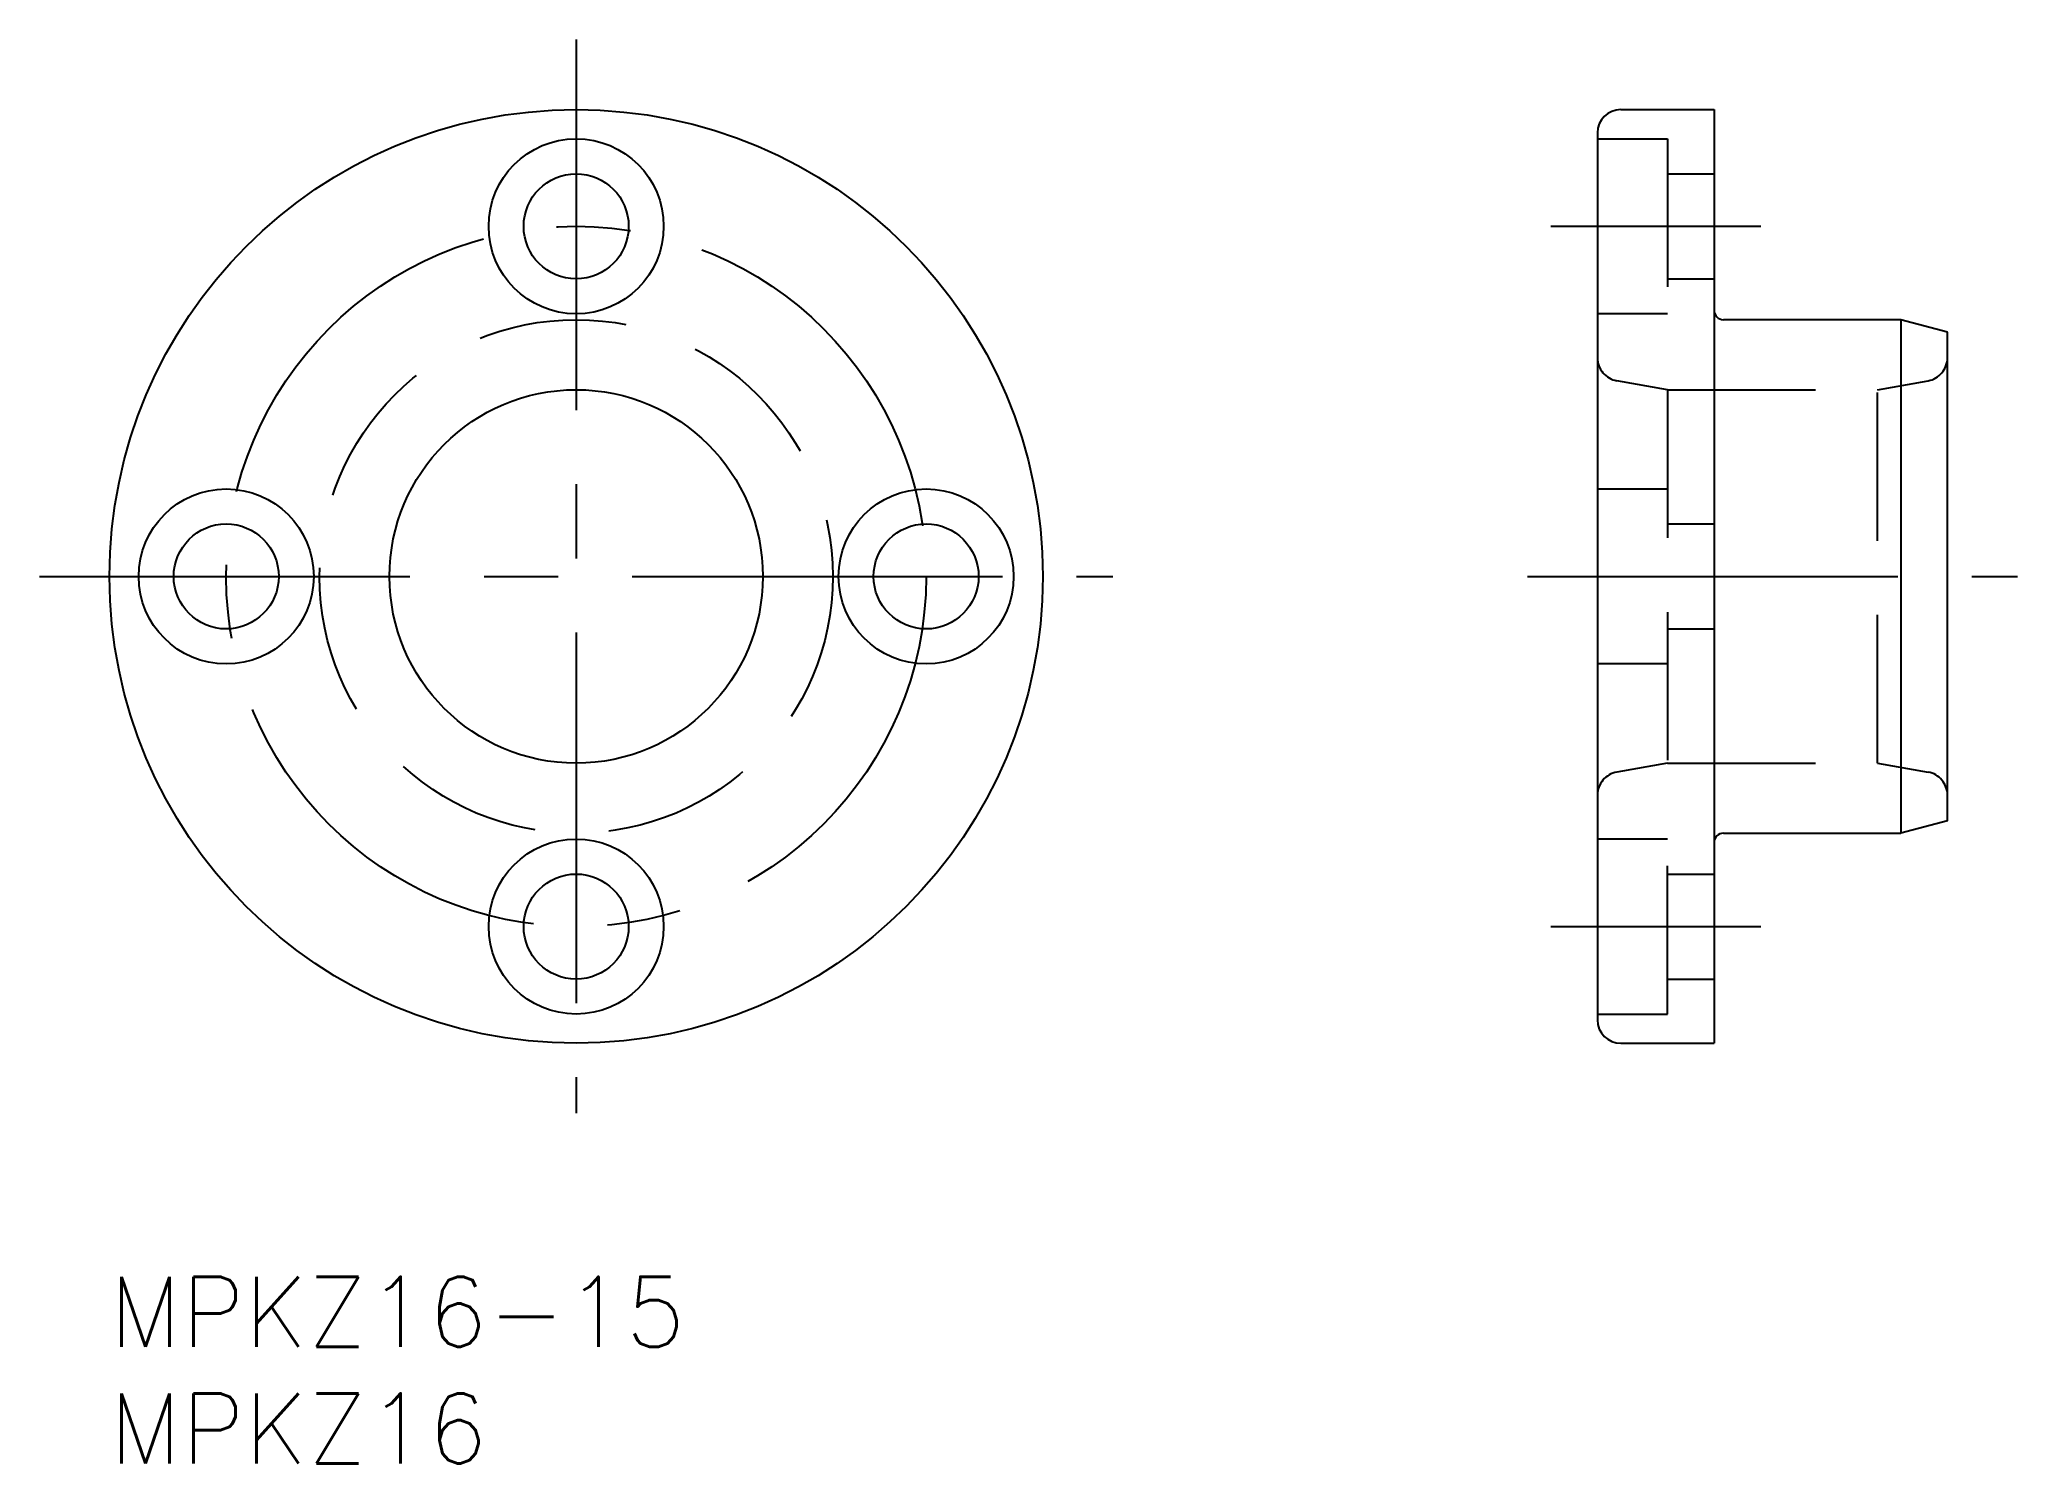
# Model space of a CAD drawing. Extents: x -3 to 81.8, y -8 to 53.
import ezdxf

# ---------------------------------------------------------------- set-up
doc = ezdxf.new("R2010")
doc.units = 0
doc.header["$LTSCALE"] = 0.5
doc.linetypes.add('CENTER', pattern=[50.8, 31.75, -6.35, 6.35, -6.35])
doc.linetypes.add('DASHED', pattern=[19.05, 12.7, -6.35])
for name, color, linetype in [('MSM_CENTER', 1, 'CENTER'), ('MSM_CONTINUOUS', 7, 'CONTINUOUS'), ('MSM_DASHED', 4, 'DASHED'), ('MSM_PART_NUMBER', 7, 'CONTINUOUS')]:
    doc.layers.add(name, color=color, linetype=linetype)
doc.styles.get("Standard").update_dxf_attribs({"font": 'txt.shx', "height": 3, "bigfont": 'bigfont.shx'})

# ---------------------------------------------------------------- blocks, each defined once
blk = doc.blocks.new('*U3')
at = {"layer": 'MSM_PART_NUMBER'}
blk.add_text('MPKZ16-15', height=3, dxfattribs=at).set_placement((0, -3))
blk = doc.blocks.new('*U4')
at = {"layer": 'MSM_PART_NUMBER'}
blk.add_text('MPKZ16', height=3, dxfattribs=at).set_placement((0, -8))

msp = doc.modelspace()

# ---------------------------------------------------------------- linework, layer by layer
at = {"layer": 'MSM_CENTER'}
for p, q in [((20, 53), (20, 7)), ((61.775, 45), (70.775, 45)), ((-3, 30), (43, 30)), ((60.775, 30), (81.775, 30)), ((61.775, 15), (70.775, 15))]:
    msp.add_line(p, q, dxfattribs=at)
msp.add_circle((20, 30), 15, dxfattribs=at)
at = {"layer": 'MSM_CONTINUOUS'}
for p, q in [((64.775, 50), (68.775, 50)), ((68.775, 50), (68.775, 10)), ((63.775, 49), (63.775, 11)), ((76.775, 41), (69.175, 41)), ((76.775, 41), (76.775, 19)), ((78.775, 40.464), (76.775, 41)), ((78.775, 19.536), (78.775, 40.464)), ((78.775, 19.536), (76.775, 19)), ((69.175, 19), (76.775, 19)), ((64.775, 10), (68.775, 10))]:
    msp.add_line(p, q, dxfattribs=at)
for centre, radius in [((20, 30), 20), ((20, 45), 3.75), ((20, 45), 2.25), ((20, 30), 8), ((5, 30), 3.75), ((35, 30), 3.75), ((5, 30), 2.25), ((35, 30), 2.25), ((20, 15), 3.75), ((20, 15), 2.25)]:
    msp.add_circle(centre, radius, dxfattribs=at)
for centre, radius, start, end in [((64.775, 49), 1, 90, 180), ((69.175, 41.4), 0.4, 180, 270), ((69.175, 18.6), 0.4, 90, 180), ((64.775, 11), 1, 180, 270)]:
    msp.add_arc(centre, radius, start, end, dxfattribs=at)
at = {"layer": 'MSM_DASHED'}
for p, q in [((63.775, 48.75), (66.775, 48.75)), ((66.775, 48.75), (66.775, 41.25)), ((66.775, 47.25), (68.775, 47.25)), ((66.775, 42.75), (68.775, 42.75)), ((66.775, 41.25), (63.775, 41.25)), ((66.775, 38), (64.602, 38.383)), ((75.775, 38), (77.949, 38.383)), ((66.775, 38), (75.775, 38)), ((66.775, 38), (66.775, 22)), ((75.775, 22), (75.775, 38)), ((63.775, 33.75), (66.775, 33.75)), ((66.775, 32.25), (68.775, 32.25)), ((66.775, 27.75), (68.775, 27.75)), ((66.775, 26.25), (63.775, 26.25)), ((66.775, 22), (64.602, 21.617)), ((66.775, 22), (75.775, 22)), ((75.775, 22), (77.949, 21.617)), ((66.775, 18.75), (63.775, 18.75)), ((66.775, 11.25), (66.775, 18.75)), ((66.775, 17.25), (68.775, 17.25)), ((66.775, 12.75), (68.775, 12.75)), ((63.775, 11.25), (66.775, 11.25))]:
    msp.add_line(p, q, dxfattribs=at)
msp.add_circle((20, 30), 11, dxfattribs=at)
for centre, start, end in [((64.775, 39.368), 180, 260), ((77.775, 39.368), 280, 0), ((64.775, 20.632), 100, 180), ((77.775, 20.632), 0, 80)]:
    msp.add_arc(centre, 1, start, end, dxfattribs=at)

# ---------------------------------------------------------------- block references
at = {"layer": 'MSM_CONTINUOUS'}
for name in ['*U3', '*U4']:
    msp.add_blockref(name, (0, 0), dxfattribs=at)

doc.saveas('drawing.dxf')
